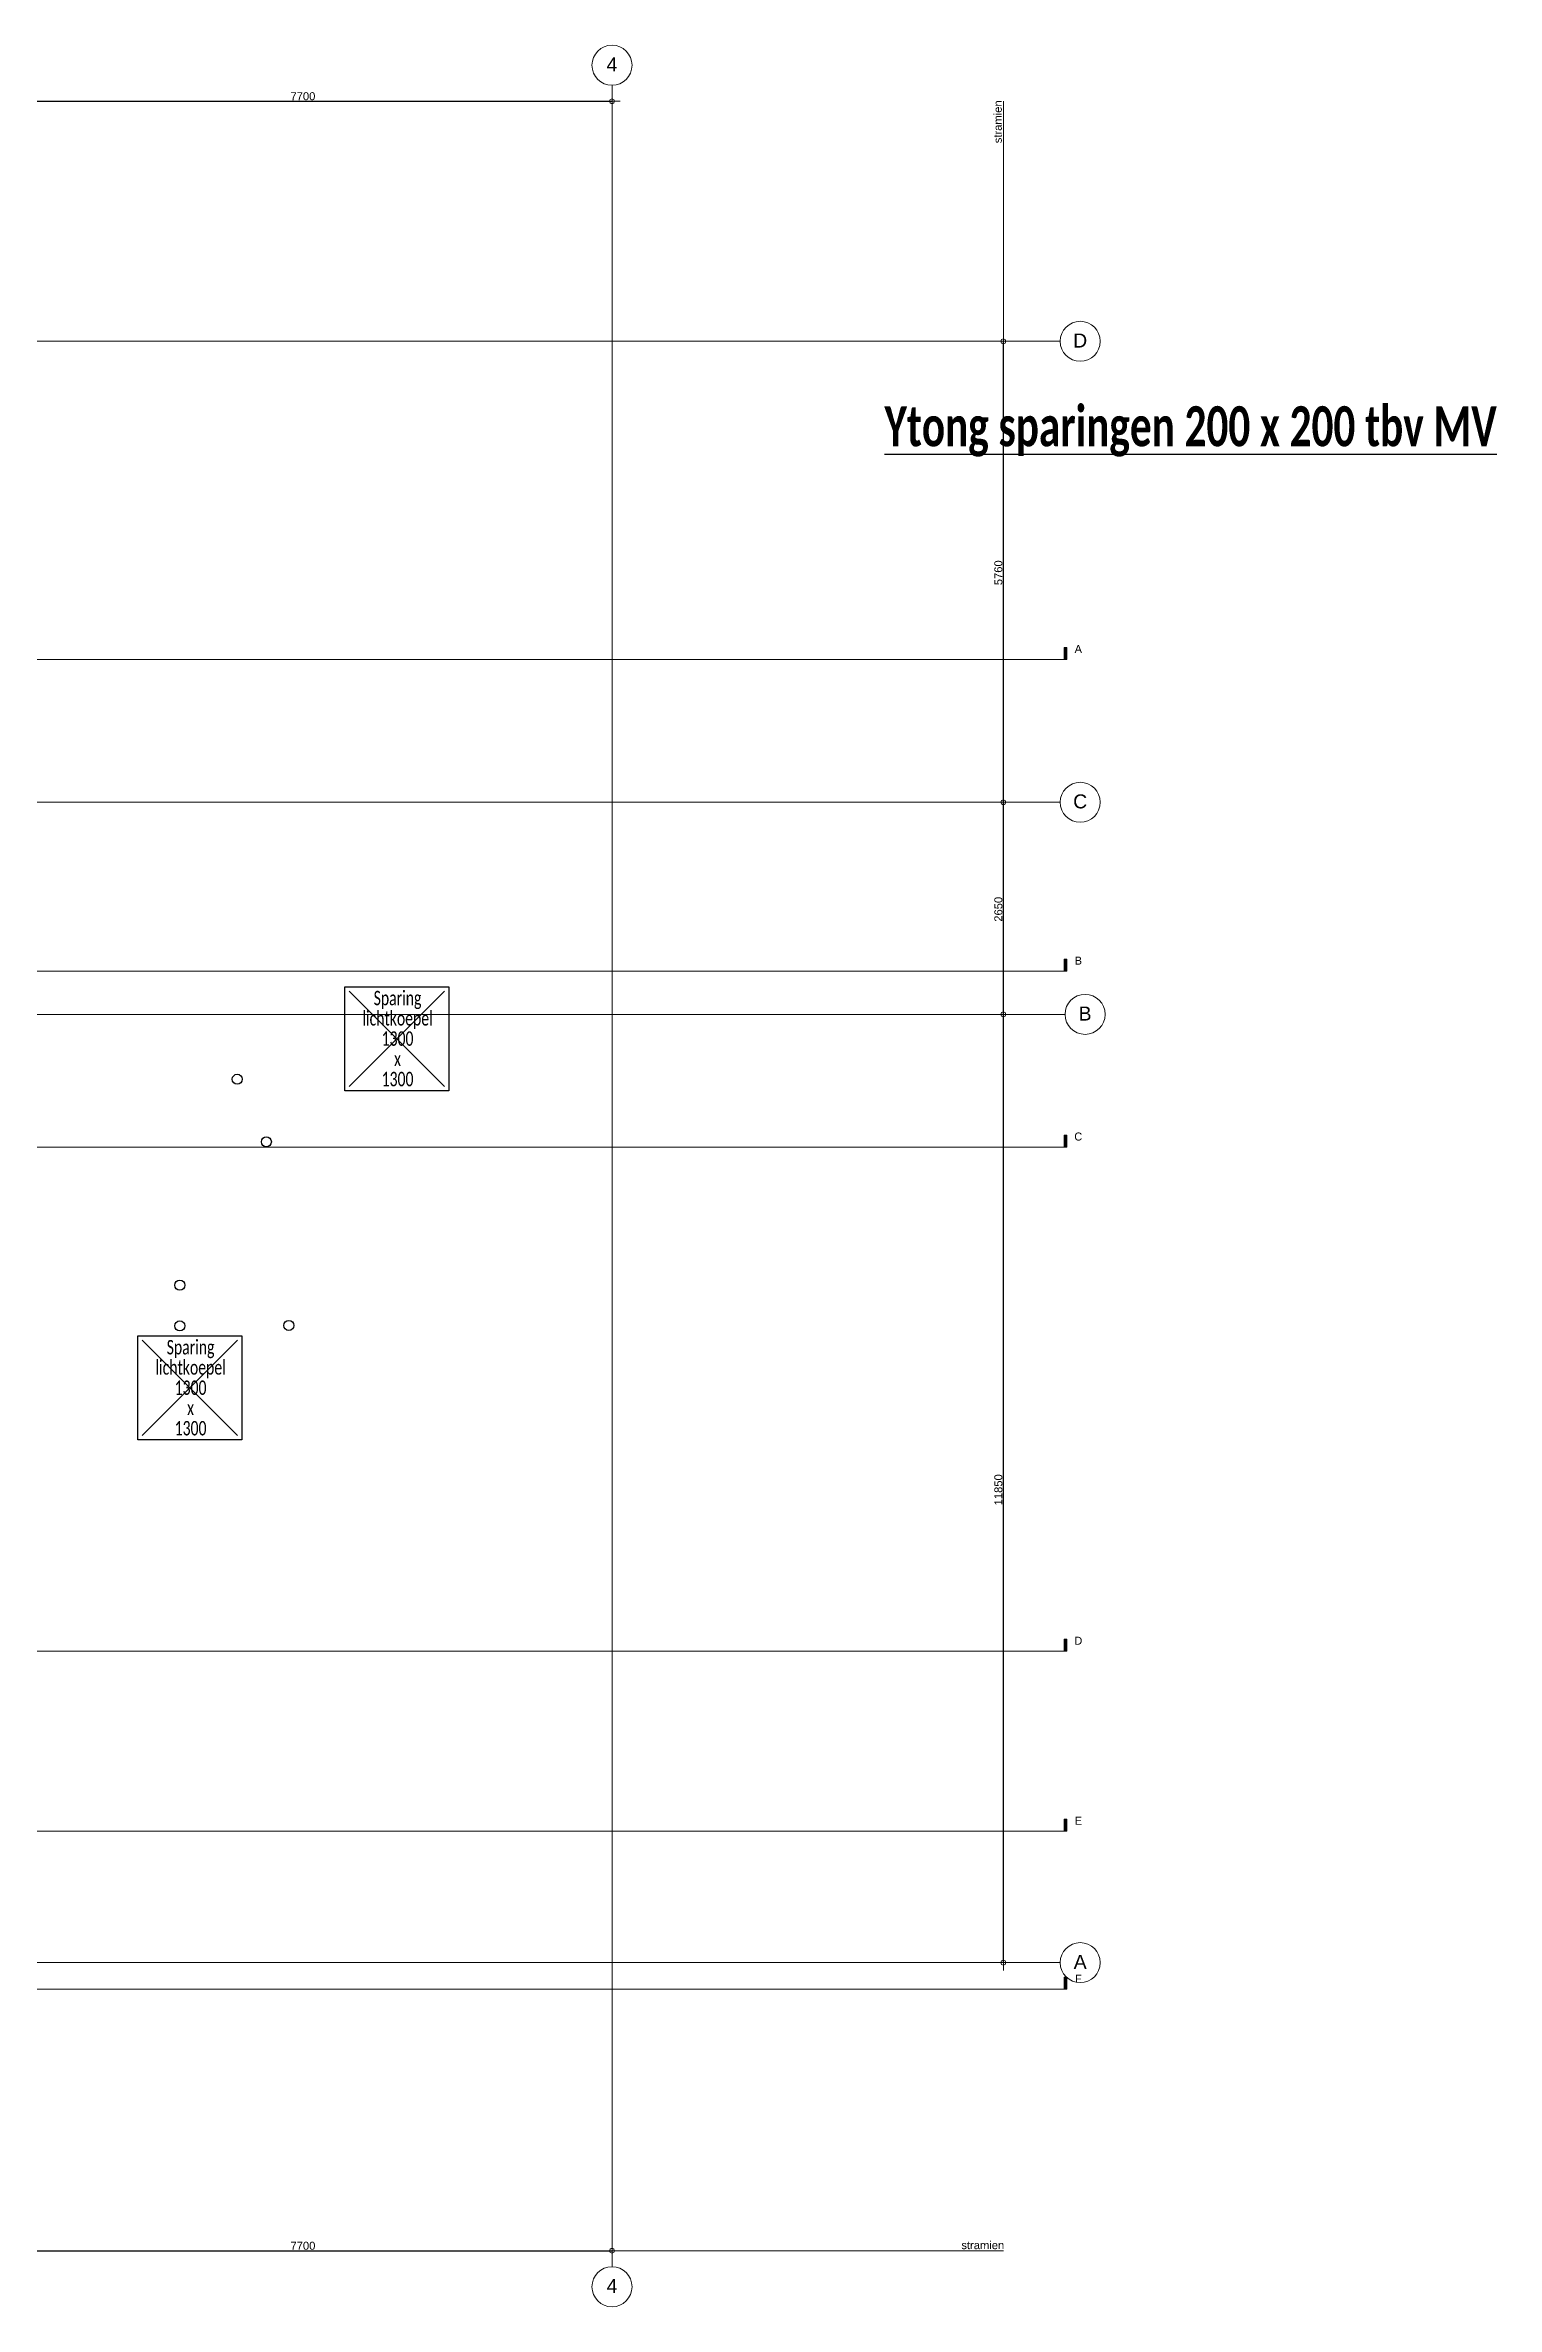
# Model space of a CAD drawing. Header units: metres. Extents: x -4.5 to 32.4, y -3.6 to 25.4.
# Drawn here: x 14.22 to 32.36, y -3.3 to 24.96 of the extents above; entities that cross this region are included whole.
import ezdxf

# ---------------------------------------------------------------- set-up
doc = ezdxf.new("R2010")
doc.units = ezdxf.units.M
doc.header["$PDMODE"] = 65
for name, color, linetype, lineweight in [('Algemeen', 7, 'Continuous', 25), ('New_A Stramien', 7, 'Continuous', 13), ('Standard', 7, 'Continuous', 25)]:
    doc.layers.add(name, color=color, linetype=linetype, lineweight=lineweight)
doc.styles.add('ARIAL', font='arial.ttf')
doc.styles.add('Calibri', font='calibri.ttf')
doc.dimstyles.new('_DIMSTYLE_3', dxfattribs={"dimtxt": 0.1, "dimasz": 0.2, "dimexe": 0, "dimexo": 0, "dimgap": 0.05, "dimtad": 2, "dimdec": 0, "dimlfac": 1000, "dimrnd": 1, "dimdsep": 46, "dimtxsty": 'ARIAL', "dimblk1": 'ALL_ML_KREIS', "dimblk2": 'ALL_ML_KREIS', "dimsah": 1, "dimcen": 0, "dimclrd": 9, "dimclre": 9, "dimclrt": 9, "dimadec": 0, "dimazin": 0, "dimtfac": 1, "dimtdec": 0, "dimtix": 1, "dimtmove": 2, "dimatfit": 3, "dimfxl": 0, "dimtzin": 0, "dimlwd": 0, "dimlwe": 13, "dimarcsym": 0})

# ---------------------------------------------------------------- blocks, each defined once
blk = doc.blocks.new('COMPLEXOBJECT_0')
at = {"layer": 'Standard', "color": 252, "linetype": 'Continuous', "lineweight": 13, "char_height": 0.175, "width": 0.26487, "attachment_point": 5, "style": 'ARIAL'}
for insert in [(-4.14, 21.27), (27.15, 21.27)]:
    blk.add_mtext('\\W0.99;D', dxfattribs=dict(at, insert=insert))
blk = doc.blocks.new('ALL_ML_KREIS')
at = {"color": 0, "linetype": 'ByBlock', "lineweight": -2}
for p, q in [((-1, 0), (0.5, 0)), ((0, -0.5), (0, 0.5))]:
    blk.add_line(p, q, dxfattribs=at)
blk.add_circle((0, 0), 0.15, dxfattribs=at)
blk = doc.blocks.new('*D7')
at = {"layer": 'DEFPOINTS', "color": 252, "linetype": 'Continuous', "lineweight": 13, "transparency": 16777216}
for p in [(13.6, 24.26), (13.6, 24.26), (21.3, 24.26)]:
    blk.add_point(p, dxfattribs=at)
at = {"layer": 'Standard', "color": 9, "linetype": 'Continuous', "lineweight": -2, "transparency": 16777216}
for p, q in [((13.6, 24.26), (13.6, 24.26)), ((21.3, 24.26), (21.3, 24.26))]:
    blk.add_line(p, q, dxfattribs=at)
at = {"layer": 'Standard', "color": 252, "linetype": 'Continuous', "lineweight": -2, "transparency": 16777216}
blk.add_line((13.6, 24.26), (21.3, 24.26), dxfattribs=at)
at = {"layer": 'Standard', "color": 9, "linetype": 'Continuous', "lineweight": 13, "transparency": 16777216, "xscale": 0.2, "yscale": 0.2, "zscale": 0.2, "rotation": 180}
blk.add_blockref('ALL_ML_KREIS', (13.6, 24.26), dxfattribs=at)
at = {"layer": 'Standard', "color": 9, "linetype": 'Continuous', "lineweight": 13, "transparency": 16777216, "xscale": 0.2, "yscale": 0.2, "zscale": 0.2}
blk.add_blockref('ALL_ML_KREIS', (21.3, 24.26), dxfattribs=at)
at = {"layer": 'Standard', "color": 9, "linetype": 'Continuous', "lineweight": 13, "transparency": 16777216, "insert": (17.438, 24.322), "char_height": 0.1, "width": 0.4, "attachment_point": 5, "style": 'ARIAL'}
blk.add_mtext('\\A1;{7700}', dxfattribs=at)
blk = doc.blocks.new('*D9')
at = {"layer": 'DEFPOINTS', "color": 252, "linetype": 'Continuous', "lineweight": 13, "transparency": 16777216}
for p in [(26.19, 21.26), (26.19, 15.5), (26.19, 15.5)]:
    blk.add_point(p, dxfattribs=at)
at = {"layer": 'Standard', "color": 9, "linetype": 'Continuous', "lineweight": -2, "transparency": 16777216}
for p, q in [((26.19, 21.26), (26.19, 21.26)), ((26.19, 15.5), (26.19, 15.5))]:
    blk.add_line(p, q, dxfattribs=at)
at = {"layer": 'Standard', "color": 252, "linetype": 'Continuous', "lineweight": -2, "transparency": 16777216}
blk.add_line((26.19, 15.5), (26.19, 21.26), dxfattribs=at)
at = {"layer": 'Standard', "color": 9, "linetype": 'Continuous', "lineweight": 13, "transparency": 16777216, "xscale": 0.2, "yscale": 0.2, "zscale": 0.2}
for p, rotation in [((26.19, 21.26), 90), ((26.19, 15.5), 270)]:
    blk.add_blockref('ALL_ML_KREIS', p, dxfattribs=dict(at, rotation=rotation))
at = {"layer": 'Standard', "color": 9, "linetype": 'Continuous', "lineweight": 13, "transparency": 16777216, "insert": (26.128, 18.368), "char_height": 0.1, "width": 0.4, "attachment_point": 5, "rotation": 90, "style": 'ARIAL'}
blk.add_mtext('\\A1;{5760}', dxfattribs=at)
blk = doc.blocks.new('NSY101')
at = {"color": 0, "linetype": 'ByBlock', "lineweight": -2}
blk.add_circle((0, 0), 0.05, dxfattribs=at)
blk = doc.blocks.new('*D18')
at = {"layer": 'DEFPOINTS', "color": 252, "linetype": 'Continuous', "lineweight": 13, "transparency": 16777216}
for p in [(13.6, -2.6), (13.6, -2.6), (21.3, -2.6)]:
    blk.add_point(p, dxfattribs=at)
at = {"layer": 'Standard', "color": 9, "linetype": 'Continuous', "lineweight": -2, "transparency": 16777216}
for p, q in [((13.6, -2.6), (13.6, -2.6)), ((21.3, -2.6), (21.3, -2.6))]:
    blk.add_line(p, q, dxfattribs=at)
at = {"layer": 'Standard', "color": 252, "linetype": 'Continuous', "lineweight": -2, "transparency": 16777216}
blk.add_line((13.6, -2.6), (21.3, -2.6), dxfattribs=at)
at = {"layer": 'Standard', "color": 9, "linetype": 'Continuous', "lineweight": 13, "transparency": 16777216, "xscale": 0.2, "yscale": 0.2, "zscale": 0.2, "rotation": 180}
blk.add_blockref('ALL_ML_KREIS', (13.6, -2.6), dxfattribs=at)
at = {"layer": 'Standard', "color": 9, "linetype": 'Continuous', "lineweight": 13, "transparency": 16777216, "xscale": 0.2, "yscale": 0.2, "zscale": 0.2}
blk.add_blockref('ALL_ML_KREIS', (21.3, -2.6), dxfattribs=at)
at = {"layer": 'Standard', "color": 9, "linetype": 'Continuous', "lineweight": 13, "transparency": 16777216, "insert": (17.438, -2.538), "char_height": 0.1, "width": 0.4, "attachment_point": 5, "style": 'ARIAL'}
blk.add_mtext('\\A1;{7700}', dxfattribs=at)
blk = doc.blocks.new('*D19')
at = {"layer": 'DEFPOINTS', "color": 252, "linetype": 'Continuous', "lineweight": 13, "transparency": 16777216}
for p in [(26.19, 12.85), (26.19, 1), (26.19, 1)]:
    blk.add_point(p, dxfattribs=at)
at = {"layer": 'Standard', "color": 9, "linetype": 'Continuous', "lineweight": -2, "transparency": 16777216}
for p, q in [((26.19, 12.85), (26.19, 12.85)), ((26.19, 1), (26.19, 1))]:
    blk.add_line(p, q, dxfattribs=at)
at = {"layer": 'Standard', "color": 252, "linetype": 'Continuous', "lineweight": -2, "transparency": 16777216}
blk.add_line((26.19, 1), (26.19, 12.85), dxfattribs=at)
at = {"layer": 'Standard', "color": 9, "linetype": 'Continuous', "lineweight": 13, "transparency": 16777216, "xscale": 0.2, "yscale": 0.2, "zscale": 0.2}
for p, rotation in [((26.19, 12.85), 90), ((26.19, 1), 270)]:
    blk.add_blockref('ALL_ML_KREIS', p, dxfattribs=dict(at, rotation=rotation))
at = {"layer": 'Standard', "color": 9, "linetype": 'Continuous', "lineweight": 13, "transparency": 16777216, "insert": (26.128, 6.909), "char_height": 0.1, "width": 0.5, "attachment_point": 5, "rotation": 90, "style": 'ARIAL'}
blk.add_mtext('\\A1;{11850}', dxfattribs=at)
blk = doc.blocks.new('*D20')
at = {"layer": 'DEFPOINTS', "color": 252, "linetype": 'Continuous', "lineweight": 13, "transparency": 16777216}
for p in [(26.19, 15.5), (26.19, 12.85), (26.19, 12.85)]:
    blk.add_point(p, dxfattribs=at)
at = {"layer": 'Standard', "color": 9, "linetype": 'Continuous', "lineweight": -2, "transparency": 16777216}
for p, q in [((26.19, 15.5), (26.19, 15.5)), ((26.19, 12.85), (26.19, 12.85))]:
    blk.add_line(p, q, dxfattribs=at)
at = {"layer": 'Standard', "color": 252, "linetype": 'Continuous', "lineweight": -2, "transparency": 16777216}
blk.add_line((26.19, 12.85), (26.19, 15.5), dxfattribs=at)
at = {"layer": 'Standard', "color": 9, "linetype": 'Continuous', "lineweight": 13, "transparency": 16777216, "xscale": 0.2, "yscale": 0.2, "zscale": 0.2}
for p, rotation in [((26.19, 15.5), 90), ((26.19, 12.85), 270)]:
    blk.add_blockref('ALL_ML_KREIS', p, dxfattribs=dict(at, rotation=rotation))
at = {"layer": 'Standard', "color": 9, "linetype": 'Continuous', "lineweight": 13, "transparency": 16777216, "insert": (26.128, 14.163), "char_height": 0.1, "width": 0.4, "attachment_point": 5, "rotation": 90, "style": 'ARIAL'}
blk.add_mtext('\\A1;{2650}', dxfattribs=at)
blk = doc.blocks.new('*D21')
at = {"layer": 'DEFPOINTS', "color": 252, "linetype": 'Continuous', "lineweight": 13, "transparency": 16777216}
for p in [(26.19, 21.26), (26.19, 15.5), (26.19, 15.5)]:
    blk.add_point(p, dxfattribs=at)
at = {"layer": 'Standard', "color": 9, "linetype": 'Continuous', "lineweight": -2, "transparency": 16777216}
for p, q in [((26.19, 21.26), (26.19, 21.26)), ((26.19, 15.5), (26.19, 15.5))]:
    blk.add_line(p, q, dxfattribs=at)
at = {"layer": 'Standard', "color": 252, "linetype": 'Continuous', "lineweight": -2, "transparency": 16777216}
blk.add_line((26.19, 15.5), (26.19, 21.26), dxfattribs=at)
at = {"layer": 'Standard', "color": 9, "linetype": 'Continuous', "lineweight": 13, "transparency": 16777216, "xscale": 0.2, "yscale": 0.2, "zscale": 0.2}
for p, rotation in [((26.19, 21.26), 90), ((26.19, 15.5), 270)]:
    blk.add_blockref('ALL_ML_KREIS', p, dxfattribs=dict(at, rotation=rotation))
at = {"layer": 'Standard', "color": 9, "linetype": 'Continuous', "lineweight": 13, "transparency": 16777216, "insert": (26.128, 18.368), "char_height": 0.1, "width": 0.4, "attachment_point": 5, "rotation": 90, "style": 'ARIAL'}
blk.add_mtext('\\A1;{5760}', dxfattribs=at)
blk = doc.blocks.new('COMPLEXOBJECT_4')
at = {"layer": 'Standard', "color": 252, "linetype": 'Continuous', "lineweight": 13, "char_height": 0.175, "width": 0.22374, "attachment_point": 5, "style": 'ARIAL'}
for insert in [(21.3, 24.72), (21.3, -3.04)]:
    blk.add_mtext('\\W0.99;4', dxfattribs=dict(at, insert=insert))
blk = doc.blocks.new('COMPLEXOBJECT_5')
at = {"layer": 'Standard', "color": 252, "linetype": 'Continuous', "lineweight": 13, "char_height": 0.175, "width": 0.26487, "attachment_point": 5, "style": 'ARIAL'}
for insert in [(-4.14, 15.51), (27.15, 15.51)]:
    blk.add_mtext('\\W0.99;C', dxfattribs=dict(at, insert=insert))
blk = doc.blocks.new('COMPLEXOBJECT_6')
at = {"layer": 'Standard', "color": 252, "linetype": 'Continuous', "lineweight": 13, "char_height": 0.175, "width": 0.24966, "attachment_point": 5, "style": 'ARIAL'}
for insert in [(-4.079, 12.86), (27.211, 12.86)]:
    blk.add_mtext('\\W0.99;B', dxfattribs=dict(at, insert=insert))
blk = doc.blocks.new('COMPLEXOBJECT_7')
at = {"layer": 'Standard', "color": 252, "linetype": 'Continuous', "lineweight": 13, "char_height": 0.175, "width": 0.24966, "attachment_point": 5, "style": 'ARIAL'}
for insert in [(-4.14, 1.01), (27.15, 1.01)]:
    blk.add_mtext('\\W0.99;A', dxfattribs=dict(at, insert=insert))

msp = doc.modelspace()

# ---------------------------------------------------------------- hatches: boundary and pattern name
at = {"layer": 'Standard', "linetype": 'Continuous', "lineweight": 13}
for points in [[(26.9817, 17.284), (26.9817, 17.434), (26.9517, 17.434), (26.9517, 17.284)], [(26.9817, 17.284), (26.9817, 17.434), (26.9517, 17.434), (26.9517, 17.284)], [(26.9817, 13.3895), (26.9817, 13.5395), (26.9517, 13.5395), (26.9517, 13.3895)], [(26.9817, 11.1917), (26.9817, 11.3417), (26.9517, 11.3417), (26.9517, 11.1917)], [(26.9817, 4.8908), (26.9817, 5.0408), (26.9517, 5.0408), (26.9517, 4.8908)], [(26.9817, 2.6413), (26.9817, 2.7913), (26.9517, 2.7913), (26.9517, 2.6413)], [(26.9817, 0.6673), (26.9817, 0.8173), (26.9517, 0.8173), (26.9517, 0.6673)]]:
    msp.add_hatch(color=0, dxfattribs=at).paths.add_polyline_path(points)

# ---------------------------------------------------------------- linework, layer by layer
at = {"layer": 'New_A Stramien', "color": 252, "linetype": 'Continuous', "lineweight": 13}
for p, q in [((21.3, 23.4554), (21.3, 24.46)), ((21.3, -1.7955), (21.3, 23.4554)), ((21.3, -1.7955), (21.3, 23.4554)), ((-2.89, 21.26), (25.9, 21.26)), ((-2.89, 21.26), (25.9, 21.26)), ((-2.89, 21.26), (25.9, 21.26)), ((25.9, 21.26), (26.9, 21.26)), ((25.9, 21.26), (26.9, 21.26)), ((-2.89, 15.5), (25.9, 15.5)), ((-2.89, 15.5), (25.9, 15.5)), ((25.9, 15.5), (26.9, 15.5)), ((-2.8287, 12.85), (25.9613, 12.85)), ((-2.8287, 12.85), (25.9613, 12.85)), ((25.9613, 12.85), (26.9613, 12.85)), ((-2.89, 1), (25.9, 1)), ((-2.89, 1), (25.9, 1)), ((25.9, 1), (26.9, 1)), ((21.3, -1.7955), (21.3, -2.8))]:
    msp.add_line(p, q, dxfattribs=at)
for centre, start, end in [((21.3, 24.71), 90, 270), ((21.3, 24.71), 270, 90), ((27.15, 21.26), 0, 180), ((27.15, 21.26), 0, 180), ((27.15, 21.26), 180, 0), ((27.15, 21.26), 180, 0), ((27.15, 15.5), 0, 180), ((27.15, 15.5), 180, 0), ((27.2113, 12.85), 0, 180), ((27.2113, 12.85), 180, 0), ((27.15, 1), 0, 180), ((27.15, 1), 180, 0), ((21.3, -3.05), 90, 270), ((21.3, -3.05), 270, 90)]:
    msp.add_arc(centre, 0.25, start, end, dxfattribs=at)
at = {"layer": 'Standard', "color": 252, "linetype": 'Continuous', "lineweight": 13}
for p, q in [((26.19, 21.26), (26.19, 24.26)), ((26.19, 21.26), (26.19, 24.26)), ((-4.1221, 17.284), (26.8317, 17.284)), ((-4.1221, 17.284), (26.8317, 17.284)), ((-4.1221, 17.284), (26.8317, 17.284)), ((26.9817, 17.284), (26.4717, 17.284)), ((26.9817, 17.284), (26.4717, 17.284)), ((26.9517, 17.434), (26.9817, 17.434)), ((26.9517, 17.284), (26.9517, 17.434)), ((26.9517, 17.434), (26.9817, 17.434)), ((26.9517, 17.284), (26.9517, 17.434)), ((26.9817, 17.284), (26.9517, 17.284)), ((26.9817, 17.284), (26.9517, 17.284)), ((26.9817, 17.434), (26.9817, 17.284)), ((26.9817, 17.434), (26.9817, 17.284)), ((-4.1221, 13.3895), (26.8317, 13.3895)), ((-4.1221, 13.3895), (26.8317, 13.3895)), ((26.9817, 13.3895), (26.4717, 13.3895)), ((26.9517, 13.5395), (26.9817, 13.5395)), ((26.9517, 13.3895), (26.9517, 13.5395)), ((26.9817, 13.3895), (26.9517, 13.3895)), ((26.9817, 13.5395), (26.9817, 13.3895)), ((26.9517, 11.3417), (26.9817, 11.3417)), ((26.9517, 11.1917), (26.9517, 11.3417)), ((26.9817, 11.3417), (26.9817, 11.1917)), ((-4.1221, 11.1917), (26.8317, 11.1917)), ((-4.1221, 11.1917), (26.8317, 11.1917)), ((26.9817, 11.1917), (26.4717, 11.1917)), ((26.9817, 11.1917), (26.9517, 11.1917)), ((-4.1221, 4.8908), (26.8317, 4.8908)), ((-4.1221, 4.8908), (26.8317, 4.8908)), ((26.9817, 4.8908), (26.4717, 4.8908)), ((26.9517, 5.0408), (26.9817, 5.0408)), ((26.9517, 4.8908), (26.9517, 5.0408)), ((26.9817, 4.8908), (26.9517, 4.8908)), ((26.9817, 5.0408), (26.9817, 4.8908)), ((-4.1221, 2.6413), (26.8317, 2.6413)), ((-4.1221, 2.6413), (26.8317, 2.6413)), ((26.9817, 2.6413), (26.4717, 2.6413)), ((26.9517, 2.7913), (26.9817, 2.7913)), ((26.9517, 2.6413), (26.9517, 2.7913)), ((26.9817, 2.6413), (26.9517, 2.6413)), ((26.9817, 2.7913), (26.9817, 2.6413)), ((-4.1221, 0.6673), (26.8317, 0.6673)), ((-4.1221, 0.6673), (26.8317, 0.6673)), ((26.9817, 0.6673), (26.4717, 0.6673)), ((26.9517, 0.8173), (26.9817, 0.8173)), ((26.9517, 0.6673), (26.9517, 0.8173)), ((26.9817, 0.6673), (26.9517, 0.6673)), ((26.9817, 0.8173), (26.9817, 0.6673)), ((21.3, -2.6), (26.19, -2.6)), ((21.3, -2.6), (26.19, -2.6))]:
    msp.add_line(p, q, dxfattribs=at)
at = {"layer": 'Standard', "color": 6, "linetype": 'Continuous', "lineweight": 25}
for p, q in [((17.9607, 11.8945), (17.9607, 13.1945)), ((17.9607, 13.1945), (19.2607, 13.1945)), ((18.0142, 11.948), (19.2073, 13.141)), ((18.0142, 13.141), (19.2073, 11.948)), ((18.0142, 11.948), (19.2073, 13.141)), ((18.0142, 13.141), (19.2073, 11.948)), ((18.6107, 13.1945), (19.2607, 13.1945)), ((19.2607, 13.1945), (19.2607, 11.8945)), ((19.2607, 11.8945), (17.9607, 11.8945)), ((15.3747, 7.5318), (15.3747, 8.8318)), ((15.3747, 8.8318), (16.6747, 8.8318)), ((15.4282, 7.5853), (16.6213, 8.7783)), ((15.4282, 8.7783), (16.6213, 7.5853)), ((15.4282, 7.5853), (16.6213, 8.7783)), ((15.4282, 8.7783), (16.6213, 7.5853)), ((16.0247, 8.8318), (16.6747, 8.8318)), ((16.6747, 8.8318), (16.6747, 7.5318)), ((16.6747, 7.5318), (15.3747, 7.5318))]:
    msp.add_line(p, q, dxfattribs=at)
at = {"layer": 'Standard', "color": 202, "linetype": 'Continuous', "lineweight": 25}
for centre in [(16.6178, 12.0387), (16.9812, 11.2565), (15.9, 9.4655), (15.9, 8.9565), (17.2621, 8.9629)]:
    msp.add_circle(centre, 0.0626, dxfattribs=at)

# ---------------------------------------------------------------- block references
at = {"layer": 'New_A Stramien', "color": 252, "linetype": 'Continuous', "lineweight": 13, "xscale": 1e-09, "yscale": 1e-09, "zscale": 1e-09}
for p in [(21.3, 23.4554), (21.3, 23.4554), (25.9, 21.26), (25.9, 21.26), (25.9, 21.26), (25.9, 21.26), (25.9, 15.5), (25.9, 15.5), (25.9613, 12.85), (25.9613, 12.85), (25.9, 1), (25.9, 1), (21.3, -1.7955), (21.3, -1.7955)]:
    msp.add_blockref('NSY101', p, dxfattribs=at)
at = {"layer": 'Standard', "color": 252, "linetype": 'Continuous', "lineweight": 13}
for name in ['COMPLEXOBJECT_4', 'COMPLEXOBJECT_0', 'COMPLEXOBJECT_5', 'COMPLEXOBJECT_6', 'COMPLEXOBJECT_7']:
    msp.add_blockref(name, (0, 0), dxfattribs=at)

# ---------------------------------------------------------------- texts
at = {"layer": 'Algemeen', "color": 202, "linetype": 'Continuous', "lineweight": 25, "insert": (24.7044, 19.8181), "char_height": 0.5, "width": 11.366667, "attachment_point": 7, "style": 'Calibri'}
msp.add_mtext('{\\L\\fCalibri|i0|b1;\\H0.500000;\\W0.700000;\\C202;Ytong sparingen 200 x 200 tbv MV\\l}\\P', dxfattribs=at)
at = {"layer": 'Algemeen', "color": 6, "linetype": 'Continuous', "lineweight": 25, "char_height": 0.18, "width": 1.364845, "attachment_point": 2, "line_spacing_factor": 0.843373, "style": 'ARIAL'}
for insert in [(18.6202, 13.1434), (16.0342, 8.7807)]:
    msp.add_mtext('{\\fCalibri|i0|b0;\\H0.180000;\\W0.700000;\\C6;Sparing}\\P{\\fCalibri|i0|b0;\\H0.180000;\\W0.700000;\\C6;lichtkoepel}\\P{\\fCalibri|i0|b0;\\H0.180000;\\W0.700000;\\C6;1300}\\P{\\fCalibri|i0|b0;\\H0.180000;\\W0.700000;\\C6;x}\\P{\\fCalibri|i0|b0;\\H0.180000;\\W0.700000;\\C6;1300}\\P', dxfattribs=dict(at, insert=insert))
at = {"layer": 'Standard', "color": 252, "linetype": 'Continuous', "lineweight": 13, "insert": (26.1716, 23.7352), "char_height": 0.1, "width": 0.588485, "attachment_point": 7, "rotation": 90, "style": 'ARIAL'}
msp.add_mtext('\\W1.00;stramien', dxfattribs=at)
msp.add_mtext('\\W1.00;stramien', dxfattribs=at)
at = {"layer": 'Standard', "color": 252, "linetype": 'Continuous', "lineweight": 13, "char_height": 0.1, "style": 'ARIAL'}
for s, insert, width, attachment_point in [('\\W0.99;A', (27.1724, 17.4157), 0.142664, 6), ('\\W0.99;A', (27.1724, 17.4157), 0.142664, 6), ('\\W0.99;B', (27.1724, 13.5211), 0.142664, 6), ('\\W0.99;C', (27.1761, 11.3225), 0.151357, 6), ('\\W0.99;D', (27.1761, 5.0225), 0.151357, 6), ('\\W0.99;E', (27.1724, 2.7729), 0.142664, 6), ('\\W0.98;F', (27.1688, 0.799), 0.133963, 6), ('\\W1.00;stramien', (25.6652, -2.5816), 0.588485, 7), ('\\W1.00;stramien', (25.6652, -2.5816), 0.588485, 7)]:
    msp.add_mtext(s, dxfattribs=dict(at, insert=insert, width=width, attachment_point=attachment_point))

# ---------------------------------------------------------------- dimensions: what is measured, and where the dimension line sits
at = {"layer": 'Standard', "color": 252, "linetype": 'Continuous', "lineweight": 13}
for base, p1, p2, picture, middle in [((21.3, 24.26), (13.6, 24.26), (21.3, 24.26), '*D7', (17.438, 24.3217)), ((21.3, -2.6), (13.6, -2.6), (21.3, -2.6), '*D18', (17.438, -2.5383))]:
    dim = msp.add_linear_dim(base=base, p1=p1, p2=p2, dimstyle='_DIMSTYLE_3', override={"dimpost": '<>', "dimclrd": 9, "dimclre": 9, "dimclrt": 9, "dimlwd": 0, "dimlwe": 13}, dxfattribs=at)
    dim.commit()
    dim.dimension.update_dxf_attribs({"geometry": picture, "text_midpoint": middle, "dimtype": 160})
for base, p1, p2, picture, middle in [((26.19, 21.26), (26.19, 15.5), (26.19, 21.26), '*D9', (26.1283, 18.368)), ((26.19, 21.26), (26.19, 15.5), (26.19, 21.26), '*D21', (26.1283, 18.368)), ((26.19, 15.5), (26.19, 12.85), (26.19, 15.5), '*D20', (26.1283, 14.163)), ((26.19, 12.85), (26.19, 1), (26.19, 12.85), '*D19', (26.1283, 6.9091))]:
    dim = msp.add_linear_dim(base=base, p1=p1, p2=p2, angle=90, dimstyle='_DIMSTYLE_3', override={"dimpost": '<>', "dimclrd": 9, "dimclre": 9, "dimclrt": 9, "dimlwd": 0, "dimlwe": 13}, dxfattribs=at)
    dim.commit()
    dim.dimension.update_dxf_attribs({"geometry": picture, "text_midpoint": middle, "dimtype": 160})

doc.saveas('drawing.dxf')
